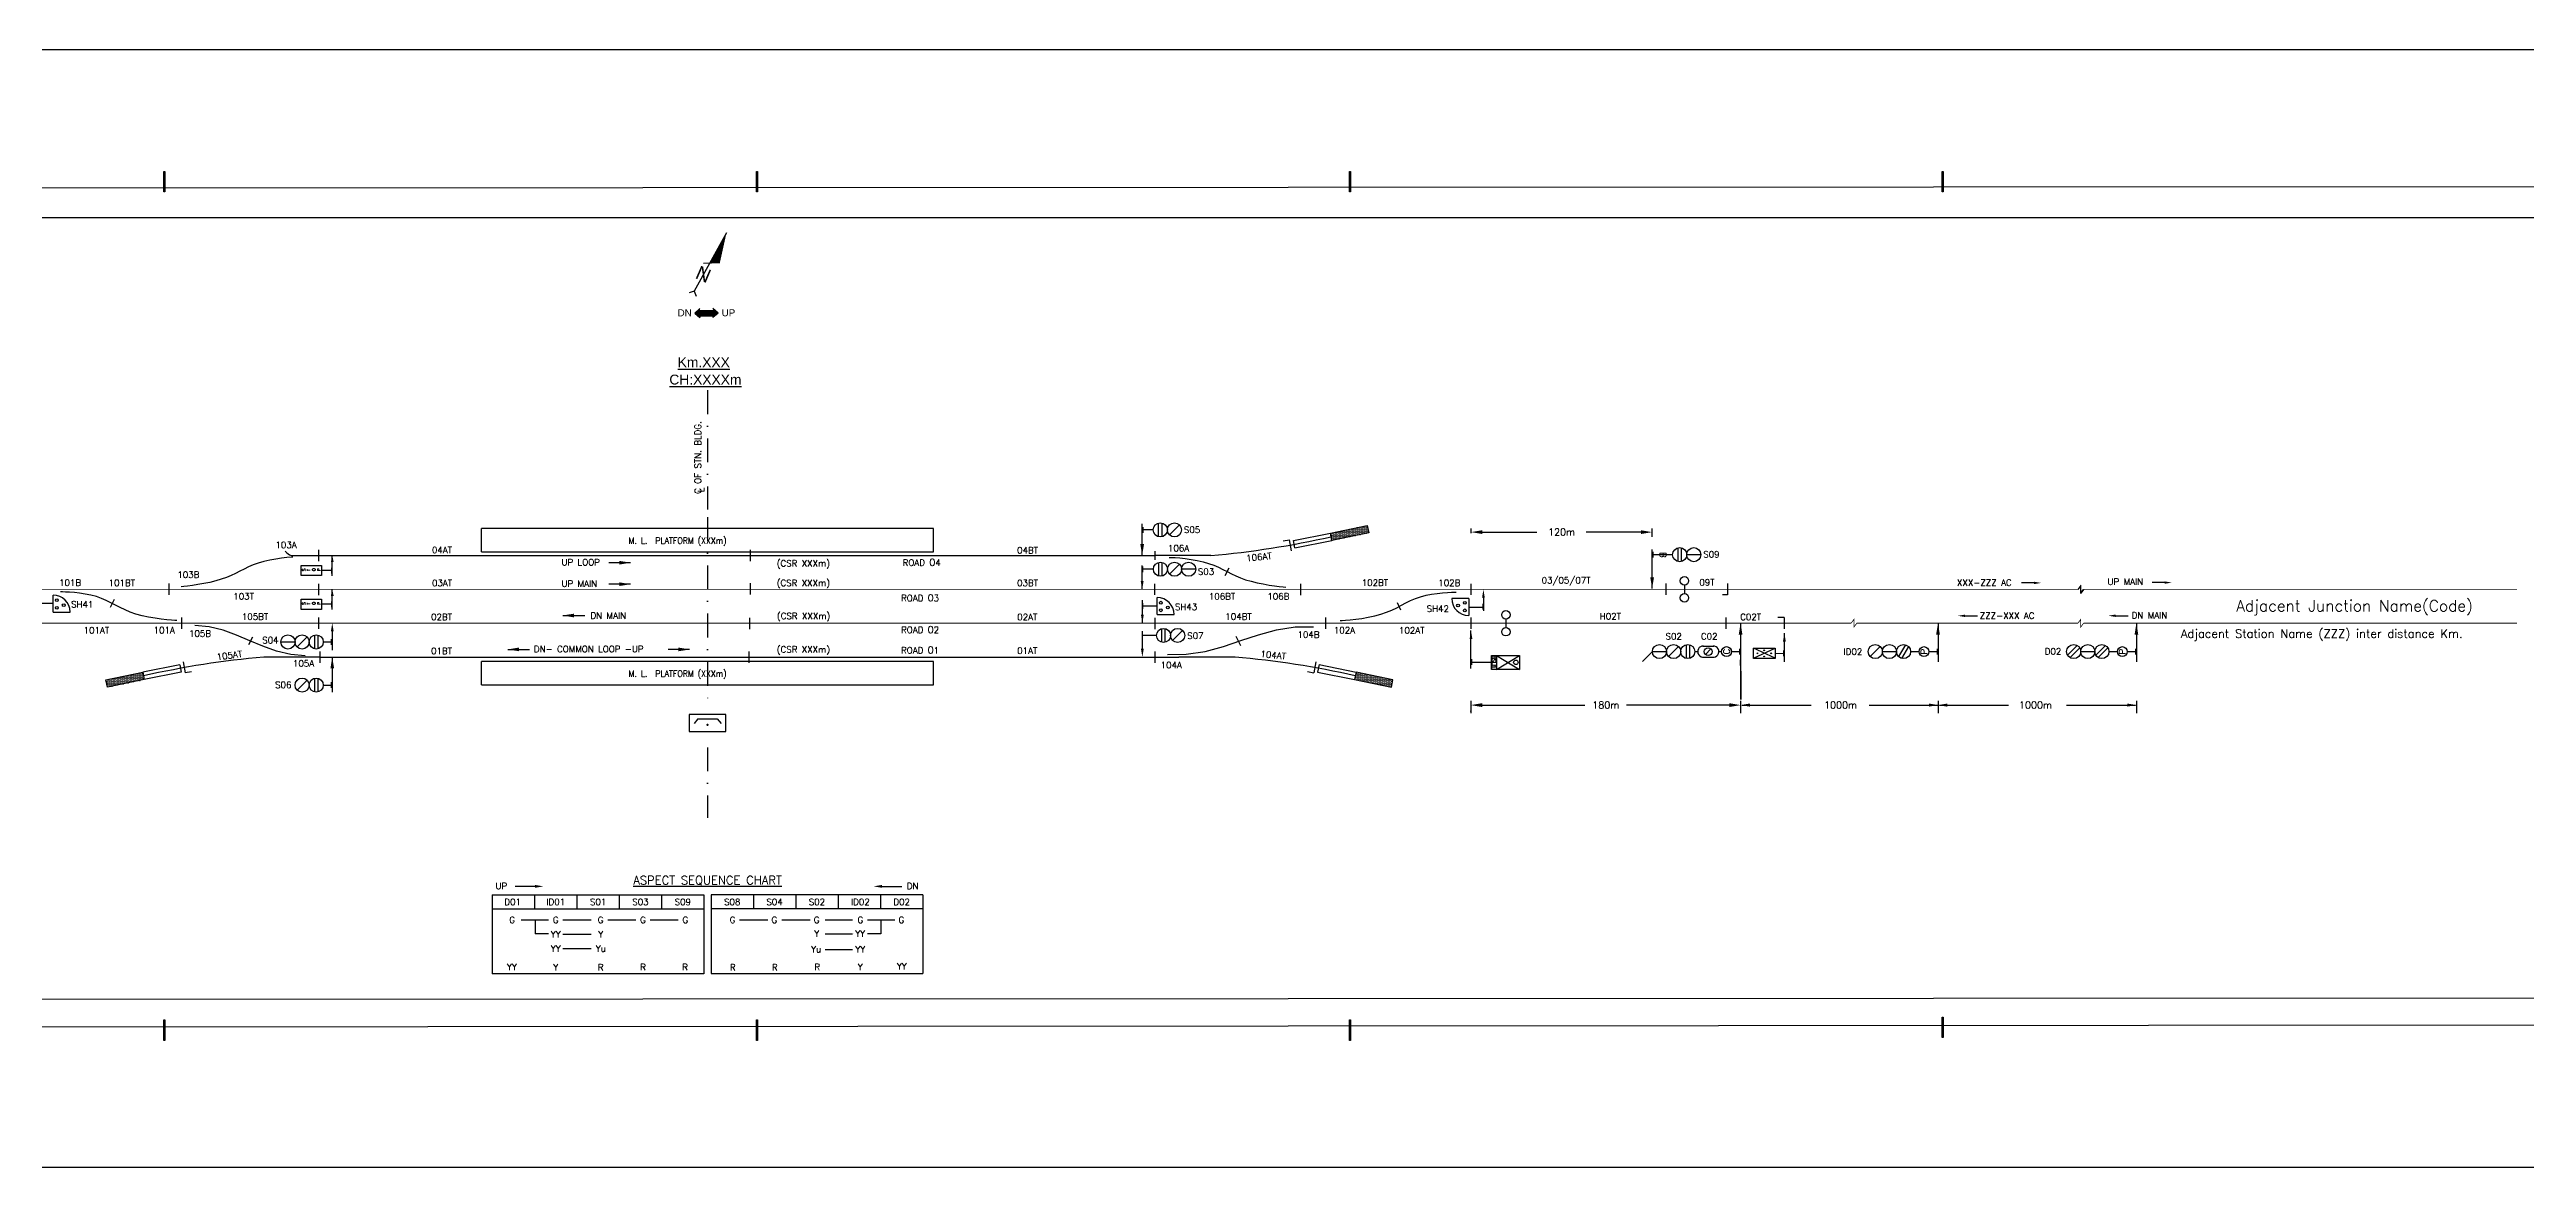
# Model space of a CAD drawing. Extents: x -19435 to 6205, y 191 to 8780.
# Drawn here: x -18953 to -18295, y 8484 to 8780 of the extents above; entities that cross this region are included whole.
import ezdxf
from ezdxf.enums import TextEntityAlignment as Align

# ---------------------------------------------------------------- set-up
doc = ezdxf.new("R2010")
doc.units = 0
doc.header["$LTSCALE"] = 0.5
doc.linetypes.add('DASHDOT', pattern=[25.4, 12.7, -6.35, 0, -6.35])
doc.linetypes.add('HIDDEN', pattern=[0.375, 0.25, -0.125])
doc.layers.get('0').update_dxf_attribs({"linetype": 'CONTINUOUS'})
doc.layers.get('DEFPOINTS').update_dxf_attribs({"linetype": 'CONTINUOUS'})
doc.layers.add('CHAINAGE', color=250, linetype='CONTINUOUS')
doc.layers.add('DIM', color=7, linetype='CONTINUOUS')
doc.styles.add('ARIAL', font='arial.ttf')
doc.styles.add('ROMANS', font='ROMANS.shx')
doc.dimstyles.get("Standard").update_dxf_attribs({"dimtxt": 0.18, "dimasz": 0.18, "dimexe": 0.18, "dimexo": 0.0625, "dimgap": 0.09, "dimtad": 0, "dimtih": 1, "dimtoh": 1, "dimdec": 4, "dimzin": 0, "dimdsep": 46, "dimtxsty": 'Standard', "dimcen": 0.09, "dimadec": 0, "dimazin": 0, "dimtfac": 1, "dimtdec": 4, "dimtofl": 0, "dimtmove": 0, "dimatfit": 3, "dimfxl": 1, "dimtolj": 1, "dimtzin": 0, "dimarcsym": 0})

# ---------------------------------------------------------------- blocks, each defined once
blk = doc.blocks.new('*D116')
at = {"color": 0, "lineweight": -2, "transparency": 16777216}
for p, q in [((-18503.41, 8615.32), (-18503.41, 8607.82)), ((-18575.02, 8604.64), (-18575.02, 8604.82)), ((-18572.02, 8606.32), (-18544.76, 8606.32)), ((-18506.41, 8606.32), (-18533.67, 8606.32))]:
    blk.add_line(p, q, dxfattribs=at)
at = {"color": 0, "transparency": 16777216}
for points in [[(-18572.02, 8606.82), (-18572.02, 8605.82), (-18575.02, 8606.32)], [(-18506.41, 8606.82), (-18506.41, 8605.82), (-18503.41, 8606.32)]]:
    blk.add_solid(points, dxfattribs=at)
at = {"layer": 'DEFPOINTS', "color": 0, "transparency": 16777216}
for p in [(-18575.02, 8613.64), (-18503.41, 8606.32), (-18503.41, 8606.32)]:
    blk.add_point(p, dxfattribs=at)
at = {"color": 0, "transparency": 16777216, "insert": (-18539.21, 8606.32), "char_height": 1.86, "attachment_point": 5, "style": 'ROMANS'}
blk.add_mtext('\\A1;180m', dxfattribs=at)
blk = doc.blocks.new('*D142')
at = {"color": 0, "lineweight": -2, "ltscale": 5, "transparency": 16777216}
for p, q in [((-18575.02, 8652.01), (-18575.02, 8653.25)), ((-18526.88, 8651), (-18526.88, 8653.25)), ((-18572.02, 8652.25), (-18557.49, 8652.25)), ((-18529.88, 8652.25), (-18544.41, 8652.25))]:
    blk.add_line(p, q, dxfattribs=at)
at = {"color": 0, "ltscale": 5, "transparency": 16777216}
for points in [[(-18572.02, 8652.75), (-18572.02, 8651.75), (-18575.02, 8652.25)], [(-18529.88, 8652.75), (-18529.88, 8651.75), (-18526.88, 8652.25)]]:
    blk.add_solid(points, dxfattribs=at)
at = {"layer": 'DEFPOINTS', "color": 0, "ltscale": 5, "transparency": 16777216}
for p in [(-18575.02, 8647.01), (-18526.88, 8652.25), (-18526.88, 8646)]:
    blk.add_point(p, dxfattribs=at)
at = {"color": 0, "ltscale": 5, "transparency": 16777216, "insert": (-18550.95, 8652.25), "char_height": 1.86, "attachment_point": 5, "style": 'ROMANS'}
blk.add_mtext('\\A1;120m', dxfattribs=at)
blk = doc.blocks.new('*D143')
at = {"color": 0, "lineweight": -2, "transparency": 16777216}
for p, q in [((-18503.38, 8615.31), (-18503.38, 8607.81)), ((-18575.07, 8604.64), (-18575.07, 8604.81)), ((-18572.07, 8606.31), (-18544.77, 8606.31)), ((-18506.38, 8606.31), (-18533.69, 8606.31))]:
    blk.add_line(p, q, dxfattribs=at)
at = {"color": 0, "transparency": 16777216}
for points in [[(-18572.07, 8606.81), (-18572.07, 8605.81), (-18575.07, 8606.31)], [(-18506.38, 8606.81), (-18506.38, 8605.81), (-18503.38, 8606.31)]]:
    blk.add_solid(points, dxfattribs=at)
at = {"layer": 'DEFPOINTS', "color": 0, "transparency": 16777216}
for p in [(-18575.07, 8613.64), (-18503.38, 8606.31), (-18503.38, 8606.31)]:
    blk.add_point(p, dxfattribs=at)
at = {"color": 0, "transparency": 16777216, "insert": (-18539.23, 8606.31), "char_height": 1.86, "attachment_point": 5, "style": 'ROMANS'}
blk.add_mtext('\\A1;180m', dxfattribs=at)

msp = doc.modelspace()

# ---------------------------------------------------------------- hatches: boundary and pattern name
h = msp.add_hatch(color=256)
h.dxf.hatch_style = 1
h.paths.add_polyline_path([(-18921.9776, 8748.0385), (-18922.2647, 8748.0385), (-18922.2647, 8742.614), (-18921.9776, 8742.614)])
h = msp.add_hatch(color=256)
h.dxf.hatch_style = 1
h.paths.add_polyline_path([(-18764.521, 8748.0385), (-18764.8081, 8748.0385), (-18764.8081, 8742.614), (-18764.521, 8742.614)])
h = msp.add_hatch(color=256)
h.dxf.hatch_style = 1
h.paths.add_polyline_path([(-18607.0253, 8748.0385), (-18607.3123, 8748.0385), (-18607.3123, 8742.614), (-18607.0253, 8742.614)])
h = msp.add_hatch(color=256)
h.dxf.hatch_style = 1
h.paths.add_polyline_path([(-18449.554, 8748.0385), (-18449.8411, 8748.0385), (-18449.8411, 8742.614), (-18449.554, 8742.614)])
h = msp.add_hatch(color=256)
h.dxf.hatch_style = 1
h.paths.add_polyline_path([(-18772.7986, 8731.7337), (-18777.2216, 8723.7367), (-18774.5402, 8723.8542)])
h = msp.add_hatch(color=256)
h.dxf.hatch_style = 1
h.paths.add_polyline_path([(-18779.8508, 8711.2195), (-18779.8508, 8711.6141), (-18781.1942, 8710.4384), (-18779.8508, 8709.2626), (-18779.8508, 8709.6572), (-18776.395, 8709.6572), (-18776.395, 8709.2626), (-18775.0516, 8710.4384), (-18776.395, 8711.6141), (-18776.395, 8711.2195)])
h = msp.add_hatch()
h.set_pattern_fill('DOTS', color=256, scale=4.8)
h.set_pattern_definition([(0, (-19201.87638, 8689.74495), (0.15, 0.3), [0, -0.3])])
h.paths.add_polyline_path([(-18612.3888, 8652.007), (-18611.988, 8650.0476), (-18602.1908, 8652.0517), (-18602.5916, 8654.0111)])
h = msp.add_hatch()
h.set_pattern_fill('DOTS', color=256, scale=4.8)
h.set_pattern_definition([(0, (-19379.35213, 8666.56423), (0.15, 0.3), [0, -0.3])])
h.paths.add_polyline_path([(-18927.4553, 8613.0879), (-18927.8561, 8615.0473), (-18937.6532, 8613.0432), (-18937.2524, 8611.0838)])
h = msp.add_hatch()
h.set_pattern_fill('DOTS', color=256, scale=4.8)
h.set_pattern_definition([(0, (-19195.44547, 8716.7443), (0.15, 0.3), [0, -0.3])])
h.paths.add_polyline_path([(-18605.9579, 8613.1002), (-18605.5571, 8615.0597), (-18595.7599, 8613.0556), (-18596.1607, 8611.0962)])
h = msp.add_hatch(color=256)
h.dxf.hatch_style = 1
h.paths.add_polyline_path([(-18921.9776, 8522.7053), (-18922.2647, 8522.7053), (-18922.2647, 8517.2808), (-18921.9776, 8517.2808)])
h = msp.add_hatch(color=256)
h.dxf.hatch_style = 1
h.paths.add_polyline_path([(-18764.521, 8522.7053), (-18764.8081, 8522.7053), (-18764.8081, 8517.2808), (-18764.521, 8517.2808)])
h = msp.add_hatch(color=256)
h.dxf.hatch_style = 1
h.paths.add_polyline_path([(-18607.0253, 8522.7053), (-18607.3123, 8522.7053), (-18607.3123, 8517.2808), (-18607.0253, 8517.2808)])
h = msp.add_hatch(color=256)
h.dxf.hatch_style = 1
h.paths.add_polyline_path([(-18449.554, 8523.4553), (-18449.8411, 8523.4553), (-18449.8411, 8518.0308), (-18449.554, 8518.0308)])

# ---------------------------------------------------------------- linework, layer by layer
for p, q in [((-19394.8511, 8743.4574), (-17662.1127, 8744.3604)), ((-17669.1788, 8735.7274), (-19368.7605, 8735.7274)), ((-18772.7986, 8731.7337), (-18781.3674, 8716.2409)), ((-18778.9407, 8723.6614), (-18774.5402, 8723.8542)), ((-18781.3674, 8716.2409), (-18782.681, 8715.7827)), ((-18781.3674, 8716.2409), (-18780.8933, 8714.933)), ((-18662.1816, 8653.5985), (-18662.1816, 8652.0985)), ((-18659.4296, 8652.8485), (-18662.1816, 8652.8485)), ((-18658.0046, 8651.0283), (-18658.0046, 8654.6687)), ((-18657.1046, 8651.0283), (-18657.1046, 8654.6687)), ((-18652.48, 8654.1755), (-18655.1292, 8651.5214)), ((-18881.1839, 8647.5523), (-18881.1839, 8644.5523)), ((-18766.5153, 8647.5719), (-18766.5153, 8644.5719)), ((-18659.0238, 8647.1787), (-18659.0238, 8644.9287)), ((-18622.6719, 8647.2832), (-18623.2424, 8650.2284)), ((-18526.7015, 8647.0134), (-18526.7015, 8645.5134)), ((-18521.4515, 8646.2634), (-18526.7015, 8646.2634)), ((-18520.0265, 8644.4432), (-18520.0265, 8648.0836)), ((-18519.1265, 8644.4432), (-18519.1265, 8648.0836)), ((-18513.9515, 8646.2634), (-18517.7015, 8646.2634)), ((-18877.6924, 8642.0504), (-18880.3871, 8642.0504)), ((-18877.6924, 8642.8004), (-18877.6924, 8641.3004)), ((-18662.2573, 8643.1476), (-18662.2573, 8641.6476)), ((-18659.4026, 8642.3976), (-18662.2573, 8642.3976)), ((-18644.1281, 8646.04), (-18659.0238, 8646.0537)), ((-18657.9776, 8640.5774), (-18657.9776, 8644.2178)), ((-18657.0776, 8640.5774), (-18657.0776, 8644.2178)), ((-18652.4529, 8643.7247), (-18655.1022, 8641.0706)), ((-18648.1526, 8642.3976), (-18651.9026, 8642.3959)), ((-18640.3377, 8640.7617), (-18639.2834, 8642.8053)), ((-18951.6898, 8633.2762), (-18954.9761, 8633.2816)), ((-18951.6898, 8631.0262), (-18951.6898, 8635.5262)), ((-18935.4399, 8634.3175), (-18936.4942, 8632.2739)), ((-18920.9514, 8638.6093), (-18920.9514, 8635.6093)), ((-18881.1837, 8638.5209), (-18881.1837, 8635.5209)), ((-18877.6973, 8633.0859), (-18880.3919, 8633.0859)), ((-18877.6973, 8633.8359), (-18877.6973, 8632.3359)), ((-18766.4977, 8638.6785), (-18766.4977, 8635.6785)), ((-18659.0617, 8638.5537), (-18659.0617, 8635.5537)), ((-18620.3549, 8638.5161), (-18620.3549, 8635.5161)), ((-18593.6273, 8631.5599), (-18594.5746, 8633.4783)), ((-18575.0219, 8638.5537), (-18575.0219, 8635.5537)), ((-18523.2798, 8638.6412), (-18523.2798, 8635.6412)), ((-18518.3298, 8638.1787), (-18518.3298, 8635.9287)), ((-18506.9071, 8638.5991), (-18506.9071, 8635.5991)), ((-18425.4303, 8638.7644), (-18428.8053, 8638.7644)), ((-18413.0367, 8638.0707), (-18413.7995, 8637.0537)), ((-18413.0367, 8636.0104), (-18413.0367, 8638.0707)), ((-18413.0367, 8636.0366), (-18413.0367, 8638.0707)), ((-18413.0367, 8636.0366), (-18412.274, 8637.0537)), ((-18412.274, 8637.0537), (-18413.0367, 8636.0366)), ((-18390.7154, 8638.8496), (-18394.0904, 8638.8496)), ((-18951.6898, 8631.0262), (-18947.1898, 8631.0262)), ((-18917.609, 8629.5537), (-18917.609, 8626.5537)), ((-18881.1982, 8629.5537), (-18881.1982, 8626.5537)), ((-18766.6877, 8629.4579), (-18766.6877, 8626.4579)), ((-18659.0238, 8629.4672), (-18659.0238, 8626.4672)), ((-18657.1531, 8622.9888), (-18657.1531, 8626.6292)), ((-18656.2531, 8622.9888), (-18656.2531, 8626.6292)), ((-18613.7159, 8629.5537), (-18613.7159, 8626.5537)), ((-18575.0219, 8629.5537), (-18575.0219, 8626.5537)), ((-18565.7316, 8629.1787), (-18565.7316, 8626.9287)), ((-18507.3059, 8629.5537), (-18507.3059, 8626.5537)), ((-18491.8431, 8629.5537), (-18491.8431, 8626.5537)), ((-18443.8042, 8630.0267), (-18440.4292, 8630.0267)), ((-18403.8041, 8630.0489), (-18400.4291, 8630.0489)), ((-18898.6931, 8624.345), (-18899.7474, 8622.3014)), ((-18891.1704, 8623.0745), (-18887.4204, 8623.0762)), ((-18886.87, 8621.7475), (-18884.2208, 8624.4016)), ((-18882.2454, 8624.8947), (-18882.2454, 8621.2543)), ((-18881.3454, 8624.8947), (-18881.3454, 8621.2543)), ((-18880.8202, 8620.5412), (-18880.8202, 8617.5412)), ((-18879.9204, 8623.0745), (-18877.7212, 8623.0745)), ((-18877.7212, 8622.3245), (-18877.7212, 8623.8245)), ((-18877.7212, 8622.3245), (-18877.7212, 8623.8245)), ((-18877.5239, 8625.6572), (-18877.5239, 8620.9426)), ((-18766.8903, 8620.5493), (-18766.8903, 8617.5493)), ((-18662.3238, 8621.9122), (-18662.3238, 8625.992)), ((-18659.0238, 8620.5536), (-18659.0238, 8617.5536)), ((-18651.6285, 8626.136), (-18654.2778, 8623.482)), ((-18636.1469, 8622.0133), (-18637.3784, 8624.5073)), ((-18575.0219, 8616.0282), (-18575.0219, 8626.0986)), ((-18529.4746, 8617.8705), (-18526.8229, 8620.5221)), ((-18526.8229, 8620.5221), (-18523.0729, 8620.5221)), ((-18522.5238, 8619.1963), (-18519.8721, 8621.8479)), ((-18517.8979, 8622.3423), (-18517.8979, 8618.7019)), ((-18516.9979, 8622.3423), (-18516.9979, 8618.7019)), ((-18515.5729, 8620.5221), (-18514.7962, 8620.5221)), ((-18513.4324, 8622.0091), (-18510.5452, 8622.0087)), ((-18512.7594, 8619.768), (-18511.2745, 8621.2529)), ((-18509.1723, 8620.5221), (-18508.4479, 8620.5221)), ((-18505.8229, 8620.5221), (-18503.5729, 8620.5221)), ((-18503.5729, 8619.7721), (-18503.5729, 8621.2721)), ((-18494.26, 8618.74), (-18499.9412, 8621.3923)), ((-18494.3147, 8621.3651), (-18499.8878, 8618.8012)), ((-18494.2483, 8620.0632), (-18491.9225, 8620.0579)), ((-18491.9225, 8619.3132), (-18491.9225, 8620.8132)), ((-18491.7727, 8617.765), (-18491.7727, 8625.4314)), ((-18468.951, 8619.1963), (-18466.2994, 8621.8479)), ((-18465.7502, 8620.5221), (-18462.0002, 8620.5221)), ((-18459.5935, 8622.3207), (-18461.4346, 8619.1802)), ((-18458.8171, 8621.8655), (-18460.6582, 8618.725)), ((-18458.2502, 8620.5221), (-18456.0002, 8620.5221)), ((-18453.3752, 8620.5221), (-18451.1252, 8620.5221)), ((-18451.1252, 8619.7721), (-18451.1252, 8621.2721)), ((-18413.9505, 8622.1274), (-18416.5246, 8619.5532)), ((-18413.3141, 8621.491), (-18415.8882, 8618.9168)), ((-18413.0444, 8620.5221), (-18409.2944, 8620.5221)), ((-18406.4505, 8622.1274), (-18409.0246, 8619.5532)), ((-18405.8141, 8621.491), (-18408.3882, 8618.9168)), ((-18405.5444, 8620.5221), (-18403.2944, 8620.5221)), ((-18400.6694, 8620.5221), (-18398.4194, 8620.5221)), ((-18398.4194, 8619.7721), (-18398.4194, 8621.2721)), ((-18917.1722, 8617.8117), (-18916.6016, 8614.8664)), ((-18880.8202, 8619.0412), (-18895.7159, 8619.0549)), ((-18882.2469, 8613.4383), (-18882.2469, 8609.7979)), ((-18881.3469, 8613.4383), (-18881.3469, 8609.7979)), ((-18637.6972, 8619.0673), (-18652.5929, 8619.0536)), ((-18616.241, 8617.8241), (-18616.8115, 8614.8788)), ((-18569.6048, 8617.6546), (-18574.8548, 8617.6546)), ((-18569.5973, 8619.5296), (-18569.5973, 8615.7796)), ((-18568.2795, 8615.7796), (-18562.1048, 8619.5296)), ((-18568.2795, 8619.5296), (-18562.1048, 8615.7796)), ((-18568.2795, 8619.5296), (-18568.2795, 8615.7796)), ((-18513.4373, 8619.0335), (-18510.55, 8619.0331)), ((-18503.4059, 8616.7957), (-18503.4059, 8618.2957)), ((-18886.8715, 8610.2911), (-18884.2223, 8612.9452)), ((-18879.9219, 8611.6181), (-18877.7227, 8611.6181)), ((-18877.7227, 8610.8681), (-18877.7227, 8612.3681)), ((-18575.0219, 8607.4598), (-18575.0219, 8604.1799)), ((-18503.4059, 8607.4598), (-18503.4059, 8604.1799)), ((-18450.9403, 8607.4568), (-18450.9403, 8604.1769)), ((-18398.2166, 8607.4598), (-18398.2166, 8604.1799)), ((-18780.3754, 8602.6636), (-18781.4145, 8601.4501)), ((-18780.3914, 8602.6636), (-18775.2441, 8602.6636)), ((-18775.2601, 8602.6636), (-18774.221, 8601.4501)), ((-18502.9754, 8606.3173), (-18484.6758, 8606.3173)), ((-18469.2578, 8606.3173), (-18450.9581, 8606.3173)), ((-18450.5276, 8606.3173), (-18432.228, 8606.3173)), ((-18416.81, 8606.3173), (-18398.5104, 8606.3173)), ((-18835.029, 8555.9305), (-18778.779, 8555.9305)), ((-18835.029, 8555.9305), (-18835.029, 8534.9875)), ((-18823.7, 8558.1787), (-18828.95, 8558.1787)), ((-18823.779, 8555.9305), (-18823.779, 8552.1805)), ((-18812.529, 8555.9305), (-18812.529, 8552.1805)), ((-18801.279, 8555.9305), (-18801.279, 8552.1805)), ((-18790.029, 8555.9305), (-18790.029, 8552.1805)), ((-18778.779, 8555.9305), (-18778.779, 8534.9875)), ((-18776.904, 8555.9305), (-18776.904, 8535.0401)), ((-18720.6437, 8555.9305), (-18776.904, 8555.9305)), ((-18765.654, 8555.9305), (-18765.654, 8552.1805)), ((-18754.404, 8555.9305), (-18754.404, 8552.1805)), ((-18743.154, 8555.9305), (-18743.154, 8552.1805)), ((-18731.904, 8555.9305), (-18731.904, 8552.1805)), ((-18731.904, 8555.5555), (-18731.904, 8552.1805)), ((-18731.4656, 8558.1787), (-18726.2156, 8558.1787)), ((-18720.6437, 8555.9305), (-18720.653, 8535.0401)), ((-18835.029, 8552.1805), (-18778.779, 8552.1805)), ((-18827.3848, 8549.2657), (-18820.1054, 8549.2657)), ((-18823.6348, 8549.2657), (-18823.6348, 8545.5786)), ((-18816.279, 8549.2657), (-18808.779, 8549.2657)), ((-18804.3606, 8549.2657), (-18796.8606, 8549.2657)), ((-18793.1106, 8549.2657), (-18785.6106, 8549.2657)), ((-18720.6454, 8552.1805), (-18776.904, 8552.1805)), ((-18769.3221, 8549.2657), (-18761.8221, 8549.2657)), ((-18758.0721, 8549.2657), (-18750.5721, 8549.2657)), ((-18746.5927, 8549.2657), (-18739.3221, 8549.2657)), ((-18735.3575, 8549.2657), (-18728.0721, 8549.2657)), ((-18731.8221, 8549.2657), (-18731.8221, 8545.5786)), ((-18820.0993, 8545.5786), (-18823.6348, 8545.5786)), ((-18816.279, 8545.4537), (-18808.779, 8545.4537)), ((-18816.279, 8541.6707), (-18808.779, 8541.6707)), ((-18746.5927, 8541.4091), (-18739.3221, 8541.4091)), ((-18746.5579, 8545.563), (-18739.3221, 8545.563)), ((-18739.0715, 8545.563), (-18739.0579, 8545.563)), ((-18731.8221, 8545.5786), (-18735.3575, 8545.5786)), ((-18778.779, 8534.9875), (-18835.029, 8534.9875)), ((-18776.904, 8535.0401), (-18720.653, 8535.0401)), ((-19368.7481, 8527.9774), (-17669.3322, 8528.8585)), ((-19368.7481, 8527.9774), (-17669.3322, 8528.8585)), ((-19394.8511, 8520.4785), (-17661.9968, 8521.9553))]:
    msp.add_line(p, q)
at = {"linetype": 'DASHDOT'}
msp.add_line((-18777.8463, 8711.2195), (-18777.8463, 8709.6572), dxfattribs=at)
at = {"ltscale": 5}
for p, q in [((-18833.6876, 8653.2543), (-18837.8446, 8653.2543)), ((-18837.8446, 8647.0374), (-18837.8446, 8653.2543)), ((-18791.9989, 8653.2543), (-18833.6932, 8653.2543)), ((-18768.7939, 8653.2543), (-18791.9989, 8653.2543)), ((-18717.8325, 8653.2543), (-18769.6938, 8653.2543)), ((-18717.8325, 8647.0374), (-18717.8325, 8653.2543)), ((-18624.9178, 8649.9039), (-18623.2424, 8650.2284)), ((-18662.3789, 8639.9003), (-18662.3789, 8643.4195)), ((-18571.7219, 8634.8037), (-18571.7219, 8631.3452)), ((-18506.9071, 8635.5991), (-18508.2386, 8635.5991)), ((-18491.8431, 8629.5537), (-18493.5496, 8629.5537)), ((-18662.3238, 8621.3036), (-18662.3238, 8621.9122)), ((-18914.9262, 8615.191), (-18916.6016, 8614.8664)), ((-18833.6876, 8617.9341), (-18837.8446, 8617.9341)), ((-18837.8446, 8611.7172), (-18837.8446, 8617.9341)), ((-18791.9989, 8617.9341), (-18833.6932, 8617.9341)), ((-18768.7939, 8617.9341), (-18791.9989, 8617.9341)), ((-18717.8325, 8617.9341), (-18769.6938, 8617.9341)), ((-18717.8325, 8611.7172), (-18717.8325, 8617.9341)), ((-18618.4869, 8615.2034), (-18616.8115, 8614.8788))]:
    msp.add_line(p, q, dxfattribs=at)
at = {"linetype": 'Continuous'}
for p, q in [((-18612.3888, 8652.007), (-18602.5916, 8654.0111)), ((-18602.5916, 8654.0111), (-18602.1908, 8652.0517)), ((-18622.1859, 8650.003), (-18612.3888, 8652.007)), ((-18621.7851, 8648.0435), (-18622.1859, 8650.003)), ((-18621.7851, 8648.0435), (-18611.988, 8650.0476)), ((-18611.988, 8650.0476), (-18612.3888, 8652.007)), ((-18602.1908, 8652.0517), (-18611.988, 8650.0476)), ((-18937.6532, 8613.0432), (-18927.8561, 8615.0473)), ((-18918.059, 8617.0513), (-18927.8561, 8615.0473)), ((-18927.8561, 8615.0473), (-18927.4553, 8613.0879)), ((-18917.6582, 8615.0919), (-18927.4553, 8613.0879)), ((-18918.059, 8617.0513), (-18917.6582, 8615.0919)), ((-18615.3542, 8617.0637), (-18615.755, 8615.1043)), ((-18615.755, 8615.1043), (-18605.9579, 8613.1002)), ((-18615.3542, 8617.0637), (-18605.5571, 8615.0597)), ((-18605.5571, 8615.0597), (-18605.9579, 8613.1002)), ((-18595.7599, 8613.0556), (-18605.5571, 8615.0597)), ((-18937.2524, 8611.0838), (-18937.6532, 8613.0432)), ((-18927.4553, 8613.0879), (-18937.2524, 8611.0838)), ((-18605.9579, 8613.1002), (-18596.1607, 8611.0962)), ((-18596.1607, 8611.0962), (-18595.7599, 8613.0556))]:
    msp.add_line(p, q, dxfattribs=at)
at = {"linetype": 'HIDDEN', "ltscale": 27}
msp.add_line((-18877.5239, 8625.8696), (-18877.5239, 8625.6572), dxfattribs=at)
for points in [[(-18922.2647, 8748.0385), (-18921.9776, 8748.0385), (-18921.9776, 8742.614), (-18922.2647, 8742.614)], [(-18764.8081, 8748.0385), (-18764.521, 8748.0385), (-18764.521, 8742.614), (-18764.8081, 8742.614)], [(-18607.3123, 8748.0385), (-18607.0253, 8748.0385), (-18607.0253, 8742.614), (-18607.3123, 8742.614)], [(-18449.8411, 8748.0385), (-18449.554, 8748.0385), (-18449.554, 8742.614), (-18449.8411, 8742.614)], [(-18885.7871, 8640.7004), (-18885.7871, 8643.4004), (-18880.3871, 8643.4004), (-18880.3871, 8640.7004)], [(-18885.7919, 8631.7359), (-18885.7919, 8634.4359), (-18880.3919, 8634.4359), (-18880.3919, 8631.7359)], [(-18499.9961, 8621.4497), (-18494.238, 8621.4497), (-18494.238, 8618.7054), (-18499.9961, 8618.7054)], [(-18562.1048, 8619.5296), (-18562.1048, 8615.7796), (-18569.6048, 8615.7796), (-18569.6048, 8619.5296)], [(-18773.0051, 8603.824), (-18782.7551, 8603.824), (-18782.7551, 8599.324), (-18773.0051, 8599.324)], [(-18922.2647, 8522.7053), (-18921.9776, 8522.7053), (-18921.9776, 8517.2808), (-18922.2647, 8517.2808)], [(-18764.8081, 8522.7053), (-18764.521, 8522.7053), (-18764.521, 8517.2808), (-18764.8081, 8517.2808)], [(-18607.3123, 8522.7053), (-18607.0253, 8522.7053), (-18607.0253, 8517.2808), (-18607.3123, 8517.2808)], [(-18449.8411, 8523.4553), (-18449.554, 8523.4553), (-18449.554, 8518.0308), (-18449.8411, 8518.0308)]]:
    msp.add_lwpolyline(points, close=True)
at = {"linetype": 'DASHDOT'}
for points in [[(-18777.8385, 8689.947), (-18777.8385, 8658.2363)], [(-18777.8385, 8656.2053), (-18777.8385, 8606.5357)], [(-18777.8385, 8595.0921), (-18777.8385, 8576.3532)]]:
    msp.add_lwpolyline(points, dxfattribs=at)
for points in [[(-18837.8446, 8647.0374), (-18816.173, 8647.0374)], [(-18816.173, 8647.0374), (-18791.6798, 8647.0374)], [(-18791.6798, 8647.0374), (-18717.8325, 8647.0374)], [(-18888.3839, 8646.052), (-18833.8601, 8646.0533)], [(-18833.8446, 8646.0537), (-18787.7965, 8646.0537)], [(-18787.7965, 8646.0537), (-18659.0238, 8646.0537)], [(-18880.8202, 8619.0557), (-18833.9906, 8619.0557)], [(-18833.9584, 8619.0555), (-18788.2441, 8619.0535)], [(-18788.2441, 8619.0535), (-18652.5929, 8619.054)], [(-18837.8446, 8611.7172), (-18816.173, 8611.7172)], [(-18816.173, 8611.7172), (-18791.6798, 8611.7172)], [(-18791.6798, 8611.7172), (-18717.8325, 8611.7172)]]:
    msp.add_lwpolyline(points)
at = {"linetype": 'ByBlock'}
for points in [[(-18888.0102, 8645.6109), (-18888.3319, 8645.6013), (-18889.5593, 8645.5025), (-18890.9784, 8645.3352), (-18892.5201, 8645.1012), (-18894.1155, 8644.802), (-18895.6955, 8644.4396), (-18897.1913, 8644.0155), (-18898.5516, 8643.5336), (-18899.797, 8643.0065), (-18900.9658, 8642.4488), (-18902.0962, 8641.8751), (-18903.2267, 8641.3001), (-18904.3955, 8640.7385), (-18905.6409, 8640.2048), (-18907.0012, 8639.7138), (-18908.4974, 8639.2773), (-18910.08, 8638.8968), (-18911.6823, 8638.5708), (-18913.2375, 8638.298), (-18914.6789, 8638.077), (-18915.9396, 8637.9064), (-18916.9529, 8637.785), (-18917.6519, 8637.7112)], [(-18655.1789, 8645.495), (-18654.5417, 8645.5383), (-18653.5749, 8645.5097), (-18652.3475, 8645.4109), (-18650.9284, 8645.2436), (-18649.3867, 8645.0095), (-18647.7914, 8644.7104), (-18646.2113, 8644.3479), (-18644.7155, 8643.9239), (-18643.3552, 8643.442), (-18642.1098, 8642.9149), (-18640.941, 8642.3572), (-18639.8106, 8641.7835), (-18638.6801, 8641.2085), (-18637.5114, 8640.6469), (-18636.266, 8640.1132), (-18634.9056, 8639.6221), (-18633.4095, 8639.1857), (-18631.8268, 8638.8052), (-18630.2245, 8638.4792), (-18628.6693, 8638.2064), (-18627.2279, 8637.9854), (-18625.9672, 8637.8148), (-18624.9539, 8637.6933), (-18624.2549, 8637.6196)], [(-18918.8039, 8628.7943), (-18919.3408, 8628.8142), (-18920.2672, 8628.8775), (-18921.5058, 8628.99), (-18922.9792, 8629.1573), (-18924.61, 8629.3852), (-18926.3207, 8629.6792), (-18928.0339, 8630.045), (-18929.6723, 8630.4884), (-18931.1768, 8631.0103), (-18932.5618, 8631.593), (-18933.8602, 8632.214), (-18935.1046, 8632.8511), (-18936.328, 8633.4818), (-18937.563, 8634.0836), (-18938.8425, 8634.6343), (-18940.1993, 8635.1114), (-18941.6504, 8635.4979), (-18943.1498, 8635.7985), (-18944.6356, 8636.0232), (-18946.046, 8636.1821), (-18947.3193, 8636.2852), (-18948.3935, 8636.3425), (-18949.207, 8636.3642), (-18949.6979, 8636.3603)], [(-18609.8159, 8628.7621), (-18609.2791, 8628.782), (-18608.3526, 8628.8453), (-18607.114, 8628.9578), (-18605.6406, 8629.1252), (-18604.0099, 8629.353), (-18602.2991, 8629.647), (-18600.5859, 8630.0129), (-18598.9475, 8630.4562), (-18597.443, 8630.9781), (-18596.058, 8631.5608), (-18594.7596, 8632.1819), (-18593.5152, 8632.8189), (-18592.2919, 8633.4496), (-18591.0568, 8634.0515), (-18589.7773, 8634.6022), (-18588.4205, 8635.0792), (-18586.9694, 8635.4658), (-18585.4701, 8635.7663), (-18583.9843, 8635.991), (-18582.5738, 8636.1499), (-18581.3006, 8636.253), (-18580.2263, 8636.3104), (-18579.4128, 8636.332), (-18578.9219, 8636.3281)], [(-18884.7239, 8619.4205), (-18888.5093, 8619.7351), (-18892.3457, 8620.6483), (-18895.9563, 8621.9393), (-18899.4468, 8623.4193), (-18902.9227, 8624.8992), (-18906.4896, 8626.1902), (-18910.2529, 8627.1034), (-18913.9979, 8627.4225)], [(-18655.623, 8619.7809), (-18650.6851, 8619.7997), (-18645.6196, 8620.5889), (-18640.8078, 8621.891), (-18636.1323, 8623.4503), (-18631.4757, 8625.0111), (-18626.7206, 8626.3177), (-18621.7497, 8627.1144), (-18616.8637, 8627.1431)]]:
    msp.add_lwpolyline(points, dxfattribs=at)
at = {"ltscale": 5}
for points in [[(-18877.5254, 8640.6732), (-18877.5254, 8646.0524)], [(-18662.3679, 8637.0537), (-18662.3789, 8639.9003)], [(-18877.5302, 8631.7086), (-18877.5302, 8637.0879)], [(-18662.3132, 8628.0537), (-18662.3238, 8634.1545)]]:
    msp.add_lwpolyline(points, dxfattribs=at)
for points, const_width in [([(-19033.1446, 8637.0537), (-18560.5013, 8637.0537)], 0.225), ([(-18560.8506, 8637.0537), (-18413.7995, 8637.0537)], 0.225), ([(-18413.7995, 8637.0537), (-18413.0367, 8638.0707), (-18413.0367, 8636.0366), (-18412.274, 8637.0537)], 0.2), ([(-18412.274, 8637.0537), (-18297.1782, 8637.0537)], 0.225), ([(-19088.681, 8628.0537), (-18474.0601, 8628.0537)], 0.225), ([(-18474.0601, 8628.0537), (-18473.2974, 8629.0707), (-18473.2974, 8627.0366), (-18472.5346, 8628.0537)], 0.2), ([(-18472.5346, 8628.0537), (-18413.7995, 8628.0537)], 0.225), ([(-18413.7995, 8628.0537), (-18413.0367, 8629.0707), (-18413.0367, 8627.0366), (-18412.274, 8628.0537)], 0.2), ([(-18412.274, 8628.0537), (-18297.1782, 8628.0537)], 0.225)]:
    msp.add_lwpolyline(points, dxfattribs=dict(const_width=const_width))
at = {"linetype": 'HIDDEN', "ltscale": 27}
msp.add_lwpolyline([(-18877.5239, 8625.8696), (-18877.5239, 8625.6572)], dxfattribs=at)
at = {"const_width": 0.3}
msp.add_lwpolyline([(-18777.9878, 8601.0685, -1), (-18777.6878, 8601.0685, -1)], format="xyb", close=True, dxfattribs=at)
for centre, radius in [((-18657.5546, 8652.8485), 1.875), ((-18653.8046, 8652.8485), 1.875), ((-18519.5765, 8646.2634), 1.875), ((-18515.8265, 8646.2634), 1.875), ((-18657.5276, 8642.3976), 1.875), ((-18653.7776, 8642.3976), 1.875), ((-18650.0276, 8642.3976), 1.875), ((-18518.3298, 8639.3037), 1.125), ((-18950.6862, 8634.1666), 0.375), ((-18948.8609, 8632.8763), 0.375), ((-18518.3298, 8634.8037), 1.125), ((-18950.6862, 8632.1634), 0.375), ((-18656.7031, 8624.809), 1.875), ((-18652.9531, 8624.809), 1.875), ((-18565.7316, 8630.3037), 1.125), ((-18565.7316, 8625.8037), 1.125), ((-18889.2954, 8623.0745), 1.875), ((-18885.5454, 8623.0745), 1.875), ((-18881.7954, 8623.0745), 1.875), ((-18524.9479, 8620.5221), 1.875), ((-18521.1979, 8620.5221), 1.875), ((-18517.4479, 8620.5221), 1.875), ((-18512.017, 8620.5104), 1.05), ((-18507.1354, 8620.5221), 1.3125), ((-18498.95, 8620.0707), 0.1031), ((-18497.1201, 8620.8492), 0.1031), ((-18495.2695, 8620.0707), 0.1031), ((-18467.6252, 8620.5221), 1.875), ((-18463.8752, 8620.5221), 1.875), ((-18460.1252, 8620.5221), 1.875), ((-18454.6877, 8620.5221), 1.3125), ((-18414.9194, 8620.5221), 1.875), ((-18411.1694, 8620.5221), 1.875), ((-18407.4194, 8620.5221), 1.875), ((-18401.9819, 8620.5221), 1.3125), ((-18885.5469, 8611.6181), 1.875), ((-18881.7969, 8611.6181), 1.875), ((-18563.0984, 8617.6593), 0.5957), ((-18497.1201, 8619.2506), 0.1031)]:
    msp.add_circle(centre, radius)
for centre, radius, start, end in [((-18887.1321, 8649.7244), 3.8799, 221.4228092, 251.176614), ((-18951.6898, 8631.0262), 4.5, 0, 90), ((-18513.3107, 8620.5235), 1.4864, 88.1202494, 277.6352764), ((-18510.6578, 8620.5235), 1.4864, 262.4543336, 92.2497907)]:
    msp.add_arc(centre, radius, start, end)
at = {"linetype": 'Continuous'}
for centre, start, end in [((-18664.4964, 8881.2482), 274.9492797, 282.8007339), ((-18875.3477, 8383.8467), 94.9492797, 102.8007339), ((-18658.0655, 8383.8591), 77.1992661, 85.0507203)]:
    msp.add_arc(centre, 236.0885, start, end, dxfattribs=at)
at = {"ltscale": 5}
for points in [[(-18877.1504, 8644.2867), (-18877.5254, 8646.0524), (-18877.9004, 8644.2867)], [(-18877.1552, 8635.3222), (-18877.5302, 8637.0879), (-18877.9052, 8635.3222)], [(-18662.0039, 8639.2378), (-18662.3789, 8636.9878), (-18662.7539, 8639.2378)], [(-18877.8989, 8625.8696), (-18877.5239, 8628.1196), (-18877.1489, 8625.8696)], [(-18661.9488, 8630.3036), (-18662.3238, 8628.0536), (-18662.6988, 8630.3036)], [(-18661.9488, 8621.3036), (-18662.3238, 8619.0536), (-18662.6988, 8621.3036)]]:
    msp.add_solid(points, dxfattribs=at)
for points in [[(-18800.1827, 8644.4415), (-18800.1827, 8643.8165), (-18798.3077, 8644.129)], [(-18800.1827, 8638.7363), (-18800.1827, 8638.1113), (-18798.3077, 8638.4238)], [(-18425.4303, 8639.0769), (-18425.4303, 8638.4519), (-18423.5553, 8638.7644)], [(-18390.7154, 8639.1621), (-18390.7154, 8638.5371), (-18388.8404, 8638.8496)], [(-18814.4368, 8630.4158), (-18814.4368, 8629.7908), (-18816.3118, 8630.1033)], [(-18443.8042, 8629.7142), (-18443.8042, 8630.3392), (-18445.6792, 8630.0267)], [(-18403.8041, 8629.7364), (-18403.8041, 8630.3614), (-18405.6791, 8630.0489)], [(-18829.0195, 8621.419), (-18829.0195, 8620.794), (-18830.8945, 8621.1065)], [(-18784.4736, 8621.4094), (-18784.4736, 8620.7844), (-18782.5986, 8621.0969)], [(-18574.6469, 8623.8486), (-18575.3969, 8623.8486), (-18575.0219, 8626.0986)], [(-18492.1477, 8623.1985), (-18491.3977, 8623.1985), (-18491.7727, 8625.4485)], [(-18500.9309, 8606.7298), (-18500.9309, 8605.9048), (-18503.4059, 8606.3173)], [(-18453.3974, 8606.7298), (-18453.3974, 8605.9048), (-18450.9224, 8606.3173)], [(-18448.4831, 8606.7298), (-18448.4831, 8605.9048), (-18450.9581, 8606.3173)], [(-18400.6916, 8606.7298), (-18400.6916, 8605.9048), (-18398.2166, 8606.3173)], [(-18823.7, 8558.5537), (-18823.7, 8557.8037), (-18821.45, 8558.1787)], [(-18731.4656, 8558.5537), (-18731.4656, 8557.8037), (-18733.7156, 8558.1787)]]:
    msp.add_solid(points)
at = {"layer": 'CHAINAGE'}
msp.add_lwpolyline([(-17617.1366, 8483.5346), (-19435.3245, 8483.5346), (-19435.3245, 8780.4012), (-17617.1366, 8780.4012)], close=True, dxfattribs=at)
at = {"layer": 'DIM', "ltscale": 5}
for p, q in [((-18781.1942, 8710.4384), (-18779.8508, 8711.6141)), ((-18781.1942, 8710.4384), (-18779.8508, 8709.2626)), ((-18779.8508, 8709.6572), (-18776.395, 8709.6572)), ((-18779.8508, 8709.6572), (-18779.8508, 8709.2626)), ((-18775.0516, 8710.4384), (-18776.395, 8711.6141)), ((-18775.0516, 8710.4384), (-18776.395, 8709.2626)), ((-18776.395, 8709.6572), (-18776.395, 8709.2626)), ((-18662.1551, 8631.8489), (-18662.1551, 8633.3489)), ((-18658.4051, 8630.3633), (-18658.4051, 8634.8633)), ((-18575.639, 8634.6081), (-18580.139, 8634.6081)), ((-18575.639, 8634.6081), (-18575.639, 8630.1081)), ((-18571.889, 8633.2119), (-18571.889, 8631.7119)), ((-18658.4051, 8632.6133), (-18662.1551, 8632.6078)), ((-18658.4051, 8630.3633), (-18653.9051, 8630.3633)), ((-18575.639, 8632.3581), (-18571.889, 8632.3635)), ((-18658.5781, 8624.809), (-18662.3238, 8624.8036)), ((-18574.8548, 8618.5029), (-18574.8548, 8617.0029))]:
    msp.add_line(p, q, dxfattribs=at)
for centre in [(-18657.4015, 8633.5037), (-18578.4679, 8632.758), (-18576.6426, 8633.4709), (-18657.4015, 8631.5004), (-18655.5762, 8632.2134), (-18576.6426, 8631.4677)]:
    msp.add_circle(centre, 0.375, dxfattribs=at)
for centre, start, end in [((-18658.4051, 8630.3633), 0, 90), ((-18575.639, 8634.6081), 180, 270)]:
    msp.add_arc(centre, 4.5, start, end, dxfattribs=at)
for points in [[(-18572.0969, 8634.8037), (-18571.3469, 8634.8037), (-18571.7219, 8637.0537)], [(-18661.9488, 8621.3036), (-18662.6988, 8621.3036), (-18662.3238, 8619.0536)]]:
    msp.add_solid(points, dxfattribs=at)

# ---------------------------------------------------------------- texts
at = {"style": 'ROMANS'}
for s, p in [('C', (-18779.5525, 8663.1626)), ('L', (-18778.7059, 8663.4929))]:
    msp.add_text(s, height=1.7, rotation=90, dxfattribs=at).set_placement(p, align=Align.CENTER)
for s, height, p in [('04AT', 1.6875, (-18851.0506, 8646.1454)), ('04BT', 1.6875, (-18695.6029, 8646.0859)), ('03AT', 1.6875, (-18851.0375, 8637.3748)), ('UP LOOP', 1.6875, (-18816.629, 8642.9066)), ('03BT', 1.6875, (-18695.6029, 8637.3856)), ('XXX-ZZZ AC', 1.6875, (-18445.9235, 8637.4959)), ('UP MAIN', 1.6875, (-18816.629, 8637.2014)), ('Adjacent Junction Name(Code)', 3, (-18371.7485, 8630.273)), ('02BT', 1.6875, (-18851.2761, 8628.3837)), ('DN MAIN', 1.6875, (-18808.9285, 8628.7505)), ('02AT', 1.6875, (-18695.5687, 8628.3324)), ('ZZZ-XXX AC', 1.6875, (-18439.8641, 8628.7145)), ('Adjacent Station Name (ZZZ) inter distance Km.', 2.25, (-18386.4434, 8623.5003)), ('01BT', 1.6875, (-18851.2749, 8619.3437)), ('DN- COMMON LOOP -UP', 1.6875, (-18823.96, 8619.8521)), ('01AT', 1.6875, (-18695.5687, 8619.3905))]:
    msp.add_text(s, height=height, dxfattribs=at).set_placement(p, align=Align.BOTTOM_LEFT)
at = {"style": 'ROMANS', "width": 0.9}
for p in [(-18798.8066, 8648.6592), (-18798.8066, 8613.339)]:
    msp.add_text('M. L.  PLATFORM (XXXm)', height=1.6875, dxfattribs=at).set_placement(p, align=Align.BOTTOM_LEFT)
at = {"style": 'ROMANS'}
for s, rotation, p in [('B', 270, (-18523.9915, 8646.2032)), ('C', 90, (-18507.1354, 8620.5221)), ('P', 90, (-18454.6877, 8620.5221)), ('P', 90, (-18401.9819, 8620.5221))]:
    msp.add_text(s, height=1.6875, rotation=rotation, dxfattribs=at).set_placement(p, align=Align.MIDDLE)
for s, p in [('101BT', (-18929.9295, 8637.4266)), ('(CSR XXXm)', (-18745.2896, 8642.5986)), ('(CSR XXXm)', (-18745.2896, 8637.4116)), ('103T', (-18898.3303, 8633.8402)), ('101AT', (-18936.7802, 8624.8464)), ('105BT', (-18894.5314, 8628.441)), ('(CSR XXXm)', (-18745.2273, 8628.6313)), ('(CSR XXXm)', (-18745.2758, 8619.7412))]:
    msp.add_text(s, height=1.6875, dxfattribs=at).set_placement(p, align=Align.BOTTOM_RIGHT)
for s, p in [('UP MAIN', (-18405.9296, 8639.0748)), ('DN MAIN', (-18399.5085, 8630.1725)), ('ID02', (-18476.0598, 8620.4969)), ('D02', (-18422.6055, 8620.5701))]:
    msp.add_text(s, height=1.6875, dxfattribs=at).set_placement(p, align=Align.MIDDLE_LEFT)
msp.add_text('BSLB', height=0.945, rotation=270, dxfattribs=at).set_placement((-18569.4051, 8619.4419))
for s, height, p in [('%%UASPECT SEQUENCE CHART', 2.25, (-18777.8314, 8559.7108)), ('D01', 1.6875, (-18829.6105, 8554.0555)), ('ID01', 1.6875, (-18818.154, 8554.0555)), ('S01', 1.6875, (-18806.904, 8554.0555)), ('S03', 1.6875, (-18795.654, 8554.0555)), ('S09', 1.6875, (-18784.404, 8554.0555)), ('S08', 1.6875, (-18771.279, 8554.0555)), ('S04', 1.6875, (-18760.029, 8554.0555)), ('S02', 1.6875, (-18748.779, 8554.0555)), ('ID02 ', 1.6875, (-18736.6526, 8554.0555)), ('D02', 1.6875, (-18726.255, 8554.0555)), ('G', 1.6875, (-18829.7468, 8549.2657)), ('G', 1.6875, (-18818.154, 8549.2657)), ('G', 1.6875, (-18806.2356, 8549.2657)), ('G', 1.6875, (-18794.9856, 8549.2657)), ('G', 1.6875, (-18783.7356, 8549.2657)), ('G', 1.6875, (-18771.1971, 8549.2657)), ('G', 1.6875, (-18760.0913, 8549.2657)), ('G', 1.6875, (-18748.8413, 8549.2657)), ('G', 1.6875, (-18737.2318, 8549.2657)), ('G', 1.6875, (-18726.3413, 8549.2657)), ('YY', 1.6875, (-18818.154, 8545.4537)), ('YY', 1.6875, (-18818.154, 8541.6707)), ('Yu', 1.6875, (-18806.1867, 8541.658)), ('Y', 1.6875, (-18806.1843, 8545.4537)), ('Yu', 1.6875, (-18748.9898, 8541.4912)), ('Y', 1.6875, (-18748.8102, 8545.6001)), ('YY', 1.6875, (-18737.2835, 8545.6001)), ('YY', 1.6875, (-18737.2606, 8541.4963)), ('YY', 1.6875, (-18829.8097, 8536.7667)), ('Y', 1.6875, (-18818.154, 8536.6886)), ('R', 1.6875, (-18806.2356, 8536.6886)), ('R', 1.6875, (-18794.9856, 8536.728)), ('R', 1.6875, (-18783.8116, 8536.728)), ('R', 1.6875, (-18771.1285, 8536.6775)), ('R', 1.6875, (-18759.9525, 8536.6775)), ('R', 1.6875, (-18748.6904, 8536.7505)), ('Y', 1.6875, (-18737.2606, 8536.7505)), ('YY', 1.6875, (-18726.2256, 8536.9043))]:
    msp.add_text(s, height=height, dxfattribs=at).set_placement(p, align=Align.MIDDLE)
for s, p in [('UP', (-18834.1669, 8557.4287)), ('DN', (-18724.8973, 8557.4287))]:
    msp.add_text(s, height=1.6875, dxfattribs=at).set_placement(p)
at = {"insert": (-18781.2568, 8665.0635), "char_height": 1.6875, "attachment_point": 1, "rotation": 90, "style": 'ROMANS'}
msp.add_mtext_dynamic_manual_height_columns('OF STN. BLDG.', width=21.407901, gutter_width=11.25, heights=[5.8038], dxfattribs=at)
at = {"char_height": 0.8034, "width": 1.213379, "attachment_point": 1, "rotation": 90, "style": 'ROMANS'}
for insert in [(-18885.5061, 8641.9042), (-18885.5061, 8632.9555)]:
    msp.add_mtext('S\\PT\\PO\\PP', dxfattribs=dict(at, insert=insert))
at = {"char_height": 1.6875, "attachment_point": 1, "style": 'ROMANS'}
for s, insert in [('ROAD {\\H1.08333x;0}4', (-18726.002, 8645.1362)), ('ROAD {\\H1.08333x;0}3', (-18726.4307, 8635.7071)), ('ROAD {\\H1.08333x;0}2', (-18726.4307, 8627.278)), ('ROAD {\\H1.08333x;0}1', (-18726.4307, 8621.8492))]:
    msp.add_mtext_dynamic_manual_height_columns(s, width=21.407901, gutter_width=11.25, heights=[5.8038], dxfattribs=dict(at, insert=insert))
at = {"attachment_point": 5, "style": 'ROMANS'}
for s, insert, char_height in [('\\A1;1000m', (-18476.8337, 8606.3173), 1.85625), ('1000m', (-18425.0568, 8606.3173), 1.86)]:
    msp.add_mtext(s, dxfattribs=dict(at, insert=insert, char_height=char_height))
at = {"style": 'ROMANS'}
for tag, p in [('S05', (-18649.1205, 8653.7194)), ('103A', (-18889.7993, 8649.7013)), ('101B', (-18947.1664, 8639.647)), ('103B', (-18915.7524, 8641.7806)), ('S03', (-18645.4106, 8642.6105)), ('102BT', (-18600.5359, 8639.6629)), ('03/05/07T', (-18549.7609, 8640.3078)), ('106BT', (-18641.1572, 8636.0134)), ('101A', (-18922.1557, 8627.06)), ('104BT', (-18636.7771, 8630.6817)), ('102AT', (-18590.7643, 8626.9887)), ('H02T', (-18537.9968, 8630.7512)), ('105B', (-18912.6506, 8626.163)), ('S04', (-18893.9621, 8624.4016)), ('S07', (-18648.2419, 8625.5659)), ('104B', (-18618.1792, 8625.8829)), ('105A', (-18885.1496, 8618.2197)), ('104A', (-18654.6504, 8617.7938)), ('S06', (-18890.5352, 8612.5334))]:
    msp.add_attdef(tag, text='XXX', height=1.6875, dxfattribs=at).set_placement(p, align=Align.TOP_CENTER)
for tag, rotation, p in [('106AT', 5.5163412, (-18631.2322, 8644.2961)), ('105AT', 7.222982, (-18904.6821, 8618.1571)), ('104AT', 354.4836588, (-18627.6831, 8618.2488))]:
    msp.add_attdef(tag, text='SXX', height=1.6875, rotation=rotation, dxfattribs=at).set_placement(p, align=Align.BOTTOM_CENTER)
msp.add_attdef('SH41', text='Sh', height=1.6875, dxfattribs=at).set_placement((-18940.9837, 8633.0784), align=Align.MIDDLE_RIGHT)
msp.add_attdef('SH43', text='Sh', height=1.6875, dxfattribs=at).set_placement((-18653.6735, 8632.4071), align=Align.MIDDLE_LEFT)
for tag, p in [('C02T', (-18500.7264, 8628.3743)), ('S02', (-18521.1667, 8623.211)), ('C02', (-18511.7374, 8623.211))]:
    msp.add_attdef(tag, text='SXX', height=1.6875, dxfattribs=at).set_placement(p, align=Align.BOTTOM_CENTER)
at = {"layer": 'DIM', "ltscale": 5, "style": 'ARIAL'}
msp.add_text('N', height=3.6562, rotation=156.6871126, dxfattribs=at).set_placement((-18777.2305, 8719.9912), align=Align.MIDDLE_LEFT)
for s, p in [('DN', (-18785.7808, 8709.5621)), ('UP', (-18774.0791, 8709.5755))]:
    msp.add_text(s, height=1.86, dxfattribs=at).set_placement(p)
for s, p in [('%%UCH:XXXXm', (-18778.4046, 8691.4484)), ('%%UKm.XXX', (-18778.8404, 8696.0491))]:
    msp.add_text(s, height=2.625, dxfattribs=at).set_placement(p, align=Align.CENTER)
at = {"layer": 'DIM', "ltscale": 5, "style": 'ROMANS'}
for tag, p in [('106A', (-18655.5166, 8647.987)), ('S09', (-18513.3213, 8646.3388)), ('102B', (-18583.7177, 8638.7811)), ('09T', (-18514.3687, 8638.9002)), ('106B', (-18629.1224, 8635.1691)), ('102A', (-18611.4621, 8626.2075)), ('SH42', (-18586.7919, 8631.8991))]:
    msp.add_attdef(tag, text='Sh', height=1.6875, dxfattribs=at).set_placement(p, align=Align.MIDDLE_LEFT)

# ---------------------------------------------------------------- dimensions: what is measured, and where the dimension line sits
at = {"ltscale": 5}
dim = msp.add_linear_dim(base=(-18526.8773, 8652.254), p1=(-18575.0219, 8647.0105), p2=(-18526.8773, 8645.9962), text='120m', dimstyle='Standard', override={"dimtxt": 1.86, "dimasz": 3, "dimexe": 1, "dimexo": 5, "dimgap": 3, "dimdec": 0, "dimlfac": 2.5, "dimpost": 'm', "dimtxsty": 'ROMANS', "dimtdec": 2}, dxfattribs=at)
dim.commit()
dim.dimension.update_dxf_attribs({"geometry": '*D142', "text_midpoint": (-18550.9496, 8652.254)})
for base, p1, p2, picture, middle in [((-18503.3832, 8606.3136), (-18575.0748, 8613.6408), (-18503.3832, 8606.3136), '*D143', (-18539.229, 8606.3136)), ((-18503.4059, 8606.3173), (-18575.0219, 8613.6445), (-18503.4059, 8606.3173), '*D116', (-18539.2139, 8606.3173))]:
    dim = msp.add_linear_dim(base=base, p1=p1, p2=p2, text='180m', dimstyle='Standard', override={"dimtxt": 1.86, "dimasz": 3, "dimexe": 1.5, "dimexo": 9, "dimgap": 2, "dimdec": 2, "dimlfac": 2.5, "dimpost": 'm', "dimtxsty": 'ROMANS'})
    dim.commit()
    dim.dimension.update_dxf_attribs({"geometry": picture, "text_midpoint": middle})

# ---------------------------------------------------------------- leaders
for points in [[(-18662.3789, 8646.0537), (-18662.3789, 8654.4886)], [(-18526.8988, 8637.264), (-18526.8988, 8647.6442)], [(-18798.3077, 8644.129), (-18804.0449, 8644.129)], [(-18798.3077, 8638.4238), (-18804.0449, 8638.4238)], [(-18816.3118, 8630.1033), (-18810.412, 8630.1033)], [(-18503.4059, 8628.0537), (-18503.4059, 8614.8469)], [(-18450.9581, 8628.0537), (-18450.9581, 8617.831)], [(-18398.2523, 8628.0537), (-18398.2523, 8617.831)], [(-18830.8945, 8621.1065), (-18825.1572, 8621.1065)], [(-18782.5986, 8621.0969), (-18788.3359, 8621.0969)], [(-18877.5254, 8619.0556), (-18877.5254, 8609.7071)]]:
    msp.add_leader(points, dimstyle='Standard', override={"dimtxt": 2.25, "dimasz": 3, "dimexe": 2, "dimexo": 1, "dimgap": 2, "dimtad": 0, "dimdec": 2, "dimpost": 'mm', "dimtxsty": 'ROMANS', "dimtdec": 2}, dxfattribs=at)

doc.saveas('drawing.dxf')
